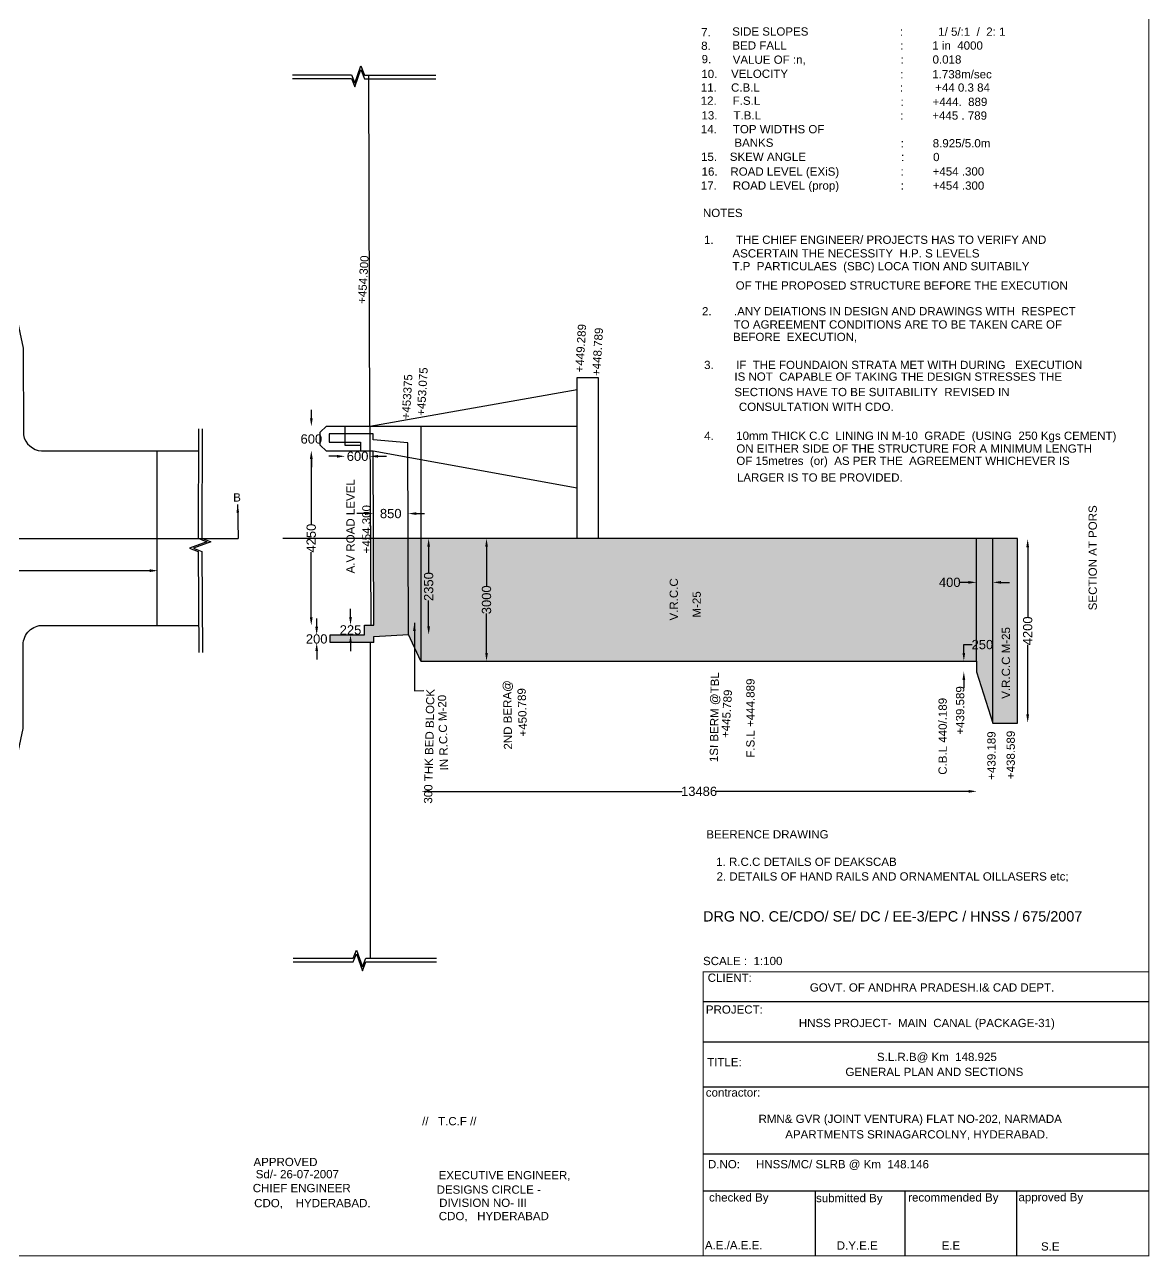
# Model space of a CAD drawing. Header units: inches. Extents: x 198236 to 295560, y -226728 to -166143.
# Drawn here: x 268279 to 295560, y -226728 to -196865 of the extents above; entities that cross this region are included whole.
import ezdxf

# ---------------------------------------------------------------- set-up
doc = ezdxf.new("R2010")
doc.units = ezdxf.units.IN
doc.header["$MEASUREMENT"] = 0
doc.styles.get("Standard").update_dxf_attribs({"font": 'arial.ttf'})
doc.dimstyles.new('ST100', dxfattribs={"dimtxt": 225, "dimasz": 200, "dimexe": 0, "dimexo": 300, "dimgap": 0.09, "dimtad": 0, "dimtih": 1, "dimtoh": 1, "dimdec": 0, "dimzin": 0, "dimdsep": 46, "dimtxsty": 'Standard', "dimcen": 0, "dimse1": 1, "dimse2": 1, "dimadec": 0, "dimazin": 0, "dimtfac": 1, "dimtdec": 0, "dimtofl": 0, "dimtmove": 0, "dimatfit": 3, "dimfxl": 2000, "dimtolj": 1, "dimtzin": 0, "dimarcsym": 0})

# ---------------------------------------------------------------- blocks, each defined once
blk = doc.blocks.new('*D103')
at = {"color": 0, "lineweight": -2, "transparency": 16777216}
for p, q in [((256707, -210104), (261823, -210104)), ((271312, -210104), (266196, -210104))]:
    blk.add_line(p, q, dxfattribs=at)
at = {"color": 0, "transparency": 16777216}
for points in [[(256707, -210070), (256707, -210137), (256507, -210104)], [(271312, -210070), (271312, -210137), (271512, -210104)]]:
    blk.add_solid(points, dxfattribs=at)
at = {"layer": 'Defpoints', "color": 0, "transparency": 16777216}
for p in [(256507, -210093), (271512, -210099), (271512, -210104)]:
    blk.add_point(p, dxfattribs=at)
at = {"color": 0, "transparency": 16777216, "insert": (264010, -210104), "char_height": 225, "attachment_point": 5}
blk.add_mtext('\\A1;STRAIGHT APPROACH 15000', dxfattribs=at)
blk = doc.blocks.new('*D109')
at = {"color": 0, "lineweight": -2, "transparency": 16777216}
for p, q in [((275363, -211465), (275363, -211265)), ((275363, -212054), (275363, -212254))]:
    blk.add_line(p, q, dxfattribs=at)
at = {"color": 0, "transparency": 16777216}
for points in [[(275330, -211465), (275396, -211465), (275363, -211665)], [(275330, -212054), (275396, -212054), (275363, -211854)]]:
    blk.add_solid(points, dxfattribs=at)
at = {"layer": 'Defpoints', "color": 0, "transparency": 16777216}
for p in [(275350, -211665), (275363, -211665), (275350, -211854)]:
    blk.add_point(p, dxfattribs=at)
at = {"color": 0, "transparency": 16777216, "insert": (275363, -211760), "char_height": 225, "attachment_point": 5}
blk.add_mtext('\\A1;200', dxfattribs=at)
blk = doc.blocks.new('*D110')
at = {"color": 0, "lineweight": -2, "transparency": 16777216}
for p, q in [((275231, -207398), (275231, -208975)), ((275231, -211231), (275231, -209655))]:
    blk.add_line(p, q, dxfattribs=at)
at = {"color": 0, "transparency": 16777216}
for points in [[(275198, -207398), (275265, -207398), (275231, -207198)], [(275198, -211231), (275265, -211231), (275231, -211431)]]:
    blk.add_solid(points, dxfattribs=at)
at = {"layer": 'Defpoints', "color": 0, "transparency": 16777216}
for p in [(275231, -207198), (275239, -207198), (275239, -211431)]:
    blk.add_point(p, dxfattribs=at)
at = {"color": 0, "transparency": 16777216, "insert": (275231, -209315), "char_height": 225, "attachment_point": 5, "rotation": 90}
blk.add_mtext('\\A1;4250', dxfattribs=at)
blk = doc.blocks.new('*D111')
at = {"color": 0, "lineweight": -2, "transparency": 16777216}
for p, q in [((275234, -206408), (275234, -206208)), ((275234, -207398), (275234, -207598))]:
    blk.add_line(p, q, dxfattribs=at)
at = {"color": 0, "transparency": 16777216}
for points in [[(275200, -206408), (275267, -206408), (275234, -206608)], [(275200, -207398), (275267, -207398), (275234, -207198)]]:
    blk.add_solid(points, dxfattribs=at)
at = {"layer": 'Defpoints', "color": 0, "transparency": 16777216}
for p in [(275231, -206608), (275234, -206608), (275231, -207198)]:
    blk.add_point(p, dxfattribs=at)
at = {"color": 0, "transparency": 16777216, "insert": (275234, -206912), "char_height": 225, "attachment_point": 5}
blk.add_mtext('\\A1;600', dxfattribs=at)
blk = doc.blocks.new('*D112')
at = {"color": 0, "lineweight": -2, "transparency": 16777216}
for p, q in [((275855, -207331), (275655, -207331)), ((276854, -207331), (277054, -207331))]:
    blk.add_line(p, q, dxfattribs=at)
at = {"color": 0, "transparency": 16777216}
for points in [[(275855, -207298), (275855, -207365), (276055, -207331)], [(276854, -207298), (276854, -207365), (276654, -207331)]]:
    blk.add_solid(points, dxfattribs=at)
at = {"layer": 'Defpoints', "color": 0, "transparency": 16777216}
for p in [(276055, -207331), (276055, -207347), (276654, -207347)]:
    blk.add_point(p, dxfattribs=at)
at = {"color": 0, "transparency": 16777216, "insert": (276355, -207331), "char_height": 225, "attachment_point": 5}
blk.add_mtext('\\A1;600', dxfattribs=at)
blk = doc.blocks.new('*D113')
at = {"color": 0, "lineweight": -2, "transparency": 16777216}
for p, q in [((276538, -208720), (276338, -208720)), ((277780, -208720), (277980, -208720))]:
    blk.add_line(p, q, dxfattribs=at)
at = {"color": 0, "transparency": 16777216}
for points in [[(276538, -208687), (276538, -208753), (276738, -208720)], [(277780, -208687), (277780, -208753), (277580, -208720)]]:
    blk.add_solid(points, dxfattribs=at)
at = {"layer": 'Defpoints', "color": 0, "transparency": 16777216}
for p in [(276738, -208720), (276738, -208727), (277580, -208722)]:
    blk.add_point(p, dxfattribs=at)
at = {"color": 0, "transparency": 16777216, "insert": (277159, -208720), "char_height": 225, "attachment_point": 5}
blk.add_mtext('\\A1;850', dxfattribs=at)
blk = doc.blocks.new('*D114')
at = {"color": 0, "lineweight": -2, "transparency": 16777216}
for p, q in [((278079, -209524), (278079, -210151)), ((278079, -211454), (278079, -210826))]:
    blk.add_line(p, q, dxfattribs=at)
at = {"color": 0, "transparency": 16777216}
for points in [[(278045, -209524), (278112, -209524), (278079, -209324)], [(278045, -211454), (278112, -211454), (278079, -211654)]]:
    blk.add_solid(points, dxfattribs=at)
at = {"layer": 'Defpoints', "color": 0, "transparency": 16777216}
for p in [(278064, -209324), (278064, -211654), (278079, -211654)]:
    blk.add_point(p, dxfattribs=at)
at = {"color": 0, "transparency": 16777216, "insert": (278079, -210489), "char_height": 225, "attachment_point": 5, "rotation": 90}
blk.add_mtext('\\A1;2350', dxfattribs=at)
blk = doc.blocks.new('*D115')
at = {"color": 0, "lineweight": -2, "transparency": 16777216}
for p, q in [((279483, -209524), (279483, -210475)), ((279483, -212097), (279483, -211146))]:
    blk.add_line(p, q, dxfattribs=at)
at = {"color": 0, "transparency": 16777216}
for points in [[(279450, -209524), (279516, -209524), (279483, -209324)], [(279450, -212097), (279516, -212097), (279483, -212297)]]:
    blk.add_solid(points, dxfattribs=at)
at = {"layer": 'Defpoints', "color": 0, "transparency": 16777216}
for p in [(279454, -209324), (279454, -212297), (279483, -212297)]:
    blk.add_point(p, dxfattribs=at)
at = {"color": 0, "transparency": 16777216, "insert": (279483, -210810), "char_height": 225, "attachment_point": 5, "rotation": 90}
blk.add_mtext('\\A1;3000', dxfattribs=at)
blk = doc.blocks.new('*D116')
at = {"color": 0, "lineweight": -2, "transparency": 16777216}
for p, q in [((276184, -211226), (276184, -211026)), ((276184, -211857), (276184, -212057))]:
    blk.add_line(p, q, dxfattribs=at)
at = {"color": 0, "transparency": 16777216}
for points in [[(276151, -211226), (276217, -211226), (276184, -211426)], [(276151, -211857), (276217, -211857), (276184, -211657)]]:
    blk.add_solid(points, dxfattribs=at)
at = {"layer": 'Defpoints', "color": 0, "transparency": 16777216}
for p in [(276184, -211426), (276200, -211426), (276200, -211657)]:
    blk.add_point(p, dxfattribs=at)
at = {"color": 0, "transparency": 16777216, "insert": (276184, -211541), "char_height": 225, "attachment_point": 5}
blk.add_mtext('\\A1;225', dxfattribs=at)
blk = doc.blocks.new('*D117')
at = {"color": 0, "lineweight": -2, "transparency": 16777216}
for p, q in [((278100, -215455), (284225, -215455)), ((291175, -215455), (285050, -215455))]:
    blk.add_line(p, q, dxfattribs=at)
at = {"color": 0, "transparency": 16777216}
for points in [[(278100, -215421), (278100, -215488), (277900, -215455)], [(291175, -215421), (291175, -215488), (291375, -215455)]]:
    blk.add_solid(points, dxfattribs=at)
at = {"layer": 'Defpoints', "color": 0, "transparency": 16777216}
for p in [(277900, -215437), (291375, -215437), (291375, -215455)]:
    blk.add_point(p, dxfattribs=at)
at = {"color": 0, "transparency": 16777216, "insert": (284638, -215455), "char_height": 225, "attachment_point": 5}
blk.add_mtext('\\A1;13486', dxfattribs=at)
blk = doc.blocks.new('*D118')
at = {"color": 0, "lineweight": -2, "transparency": 16777216}
for p, q in [((292609, -209536), (292609, -211223)), ((292609, -213590), (292609, -211903))]:
    blk.add_line(p, q, dxfattribs=at)
at = {"color": 0, "transparency": 16777216}
for points in [[(292575, -209536), (292642, -209536), (292609, -209336)], [(292575, -213590), (292642, -213590), (292609, -213790)]]:
    blk.add_solid(points, dxfattribs=at)
at = {"layer": 'Defpoints', "color": 0, "transparency": 16777216}
for p in [(292609, -209336), (292618, -209336), (292618, -213790)]:
    blk.add_point(p, dxfattribs=at)
at = {"color": 0, "transparency": 16777216, "insert": (292609, -211563), "char_height": 225, "attachment_point": 5, "rotation": 90}
blk.add_mtext('\\A1;4200', dxfattribs=at)
blk = doc.blocks.new('*D119')
at = {"color": 0, "lineweight": -2, "transparency": 16777216}
for p, q in [((291170, -210387), (290970, -210387)), ((291964, -210387), (292164, -210387))]:
    blk.add_line(p, q, dxfattribs=at)
at = {"color": 0, "transparency": 16777216}
for points in [[(291170, -210354), (291170, -210420), (291370, -210387)], [(291964, -210354), (291964, -210420), (291764, -210387)]]:
    blk.add_solid(points, dxfattribs=at)
at = {"layer": 'Defpoints', "color": 0, "transparency": 16777216}
for p in [(291370, -210387), (291764, -210387), (291764, -210387)]:
    blk.add_point(p, dxfattribs=at)
at = {"color": 0, "transparency": 16777216, "insert": (290718, -210387), "char_height": 225, "attachment_point": 5}
blk.add_mtext('\\A1;400', dxfattribs=at)
blk = doc.blocks.new('*D120')
at = {"color": 0, "lineweight": -2, "transparency": 16777216}
for p, q in [((291060, -212097), (291060, -211897)), ((291060, -211897), (291260, -211897)), ((291060, -212753), (291060, -212953))]:
    blk.add_line(p, q, dxfattribs=at)
at = {"color": 0, "transparency": 16777216}
for points in [[(291027, -212097), (291093, -212097), (291060, -212297)], [(291027, -212753), (291093, -212753), (291060, -212553)]]:
    blk.add_solid(points, dxfattribs=at)
at = {"layer": 'Defpoints', "color": 0, "transparency": 16777216}
for p in [(291060, -212297), (291267, -212297), (291267, -212553)]:
    blk.add_point(p, dxfattribs=at)
at = {"color": 0, "transparency": 16777216, "insert": (291510, -211897), "char_height": 225, "attachment_point": 5}
blk.add_mtext('\\A1;250', dxfattribs=at)

msp = doc.modelspace()

# ---------------------------------------------------------------- hatches: boundary and pattern name
h = msp.add_hatch()
h.set_pattern_fill('AR-CONC', color=256, scale=50, style=0)
h.set_pattern_definition([(50, (0, 0), (358.6301, -31.37607), [37.5, -412.5]), (355, (0, 0), (-69.37567, 376.09607), [30, -330]), (100.4514, (29.9, -2.6), (289.2547, 344.71977), [31.8701, -350.57106]), (46.1842, (0, 100), (533.6205, -82.7595), [56.25, -618.75]), (96.6356, (44.47, 93.1), (467.33135, 487.0589), [47.80514, -525.8565]), (351.1842, (0, 100), (467.331, 487.0593), [45, -495]), (21, (50, 75), (298.45353, -201.30945), [37.5, -412.5]), (326, (50, 75), (121.65767, 362.57502), [30, -330]), (71.4514, (74.87, 58.22), (420.1113, 161.26525), [31.8701, -350.57106]), (37.5, (0, 0), (6.079928, 166.446927), [0, -326, 0, -335, 0, -331.25]), (7.5, (0, 0), (131.53477, 197.20586), [0, -191, 0, -318.5, 0, -126.25]), (327.5, (-111.5, 0), (266.91122, -11.277436), [0, -125, 0, -390, 0, -517.5]), (317.5, (-161.5, 0), (291.59308, 50.05249), [0, -162.5, 0, -259, 0, -367.5])])
h.paths.add_polyline_path([(292364.1, -209324), (291764, -209324), (291764, -213798.6), (292364.1, -213798.6)])
h.paths.add_polyline_path([(291764, -209324), (291370.4, -209324), (291370.4, -212296.8), (291370.4, -212556.6), (291764, -213798.6)])
h.paths.add_polyline_path([(291370.4, -209324), (277887.6, -209324), (277887.6, -212296.8), (291370.4, -212296.8)])
h.paths.add_polyline_path([(277887.6, -209324), (277582.1, -209324), (277591, -211654.7), (277887.6, -212296.8)])
h.paths.add_polyline_path([(277582.1, -209324), (276741.2, -209324), (276751.4, -211423.5), (276523.1, -211423.5), (276523.1, -211657.2), (275692.6, -211657.2), (275692.6, -211848.7), (276746.9, -211848.7), (276746.9, -211699.3), (277591, -211654.7)])
h.paths.add_polyline_path([(292236.2, -213339.2), (292236.2, -211419.4), (291926, -211419.4), (291926, -213339.2)], flags=24)
h.paths.add_polyline_path([(284734.2, -211368.3), (284734.2, -210552), (284427.8, -210552), (284427.8, -211368.3)], flags=24)
h.paths.add_polyline_path([(284179.5, -211441.9), (284179.5, -210236.3), (283869.2, -210236.3), (283869.2, -211441.9)], flags=24)

# ---------------------------------------------------------------- linework, layer by layer
at = {"const_width": 25}
for points in [[(295547.9, -226715.7), (198248.9, -226715.7), (198248.9, -166155.5), (295547.9, -166155.5)], [(284736.4, -219828.3), (295547.9, -219828.3), (295547.9, -226715.7), (284736.4, -226715.7)]]:
    msp.add_lwpolyline(points, close=True, dxfattribs=at)
for points in [[(266905.4, -192738.7), (266932.1, -198595.1), (268246.9, -204710.4), (268249.1, -206813.5, 0.3359275), (268688.8, -207199.4), (272498.4, -207199.4)], [(266933.6, -224873.1), (266933.6, -220054.6), (268241, -213927.3), (268243.3, -211901.4, -0.4201279), (268726.5, -211429), (272509.8, -211429)]]:
    msp.add_lwpolyline(points, format="xyb")
for points in [[(274780.3, -198083.9), (276206.2, -198083.9), (276286.6, -198287.3), (276430, -197865.3), (276521.4, -198088.9), (278251.8, -198088.9)], [(274780.3, -198172), (276206.2, -198172), (276286.6, -198375.4), (276430, -197953.5), (276521.4, -198177.1), (278251.8, -198177.1)], [(276746.9, -211848.7), (275692.6, -211848.7), (275692.6, -211657.2), (276523.1, -211657.2), (276523.1, -211423.5), (276751.4, -211423.5), (276730.9, -207203.8), (275600, -207203.8), (275451, -207061.9), (275451, -206747.2), (275601.3, -206602.4), (276650.1, -206602.4), (276625.2, -198090.3)], [(276650.1, -206602.4), (281681.9, -206602.4), (281681.9, -205421.8), (282191.6, -205421.8), (282191.6, -209319.8), (281683.8, -209319.8), (281681.9, -206602.4)], [(276650.1, -206602.4), (281681.9, -205711.8)], [(276428.7, -207065.5), (276053.2, -207065.5), (276053.2, -206602.4)], [(276650.1, -206602.4), (276678, -211423.5)], [(277887.6, -206602.4), (277887.6, -212296.8), (277591, -211654.7)], [(272493.1, -206662.2), (272485, -209319.6), (272701.6, -209403.9), (272281.8, -209554.9), (272486, -209637.2), (272508, -212091.6)], [(272583, -206666.2), (272578.4, -209319.6), (272794.9, -209403.9), (272375.2, -209554.9), (272579.4, -209637.2), (272593.5, -212087.9)], [(276746.9, -211848.7), (276746.9, -211699.3), (277591, -211654.7), (277573.3, -207004.6), (276730.5, -206928.2), (276730.5, -206784.3), (275666.8, -206784.3), (275666.8, -206987), (276428.7, -206987), (276428.7, -207203.8)], [(271487.8, -207199.4), (271487.8, -211429)], [(281682.9, -208106.5), (276730.9, -207203.8)], [(202625.6, -209320.4), (273460.3, -209320.4)], [(277887.6, -212296.8), (291370.4, -212296.8), (291370.4, -212556.6), (291764, -213798.6), (292364.1, -213798.6), (292364.1, -209324), (274539.2, -209324)], [(291370.4, -212296.8), (291370.4, -209324)], [(291764, -213798.6), (291764, -209324)], [(276670.5, -219496.9), (276670.5, -211846.4)], [(274791.5, -219498), (276245, -219498), (276325.2, -219304), (276474.1, -219711.1), (276552.9, -219496.9), (278268.1, -219496.9)], [(274791.5, -219589.7), (276245, -219589.7), (276325.2, -219395.7), (276474.1, -219802.8), (276552.9, -219588.5), (278268.1, -219588.5)], [(284736.4, -220550.3), (295547.9, -220550.3)], [(284736.4, -221525.7), (295547.9, -221525.7)], [(284736.4, -222620.6), (295547.9, -222620.6)], [(284736.4, -224244.6), (295547.9, -224244.6)], [(284736.4, -225135.9), (295547.9, -225135.9)], [(287454.6, -225135.9), (287454.6, -226715.7)], [(289630.7, -225135.9), (289630.7, -226715.7)], [(292337, -225135.9), (292337, -226715.7)]]:
    msp.add_lwpolyline(points)

# ---------------------------------------------------------------- texts
for s, height, p in [('   7.', 200, (284456.3, -197149.3)), ('   SIDE SLOPES', 200, (285208.8, -197131.7)), ('    :           1/ 5/:1  /  2: 1', 200, (289196.9, -197135.1)), ('   8.', 200, (284455.9, -197477.4)), ('  BED FALL', 200, (285291.6, -197469.8)), ('    :         1 in  4000', 200, (289207.9, -197471.5)), ('   9.                        ', 200, (284466.8, -197800.5)), ('   VALUE OF :n,', 200, (285221.6, -197814.3)), ('    :         0.018', 200, (289215.1, -197810.5)), ('   10.', 200, (284459.5, -198160.4)), ('    VELOCITY', 200, (285103.7, -198155.3)), ('    :         1.738m/sec', 200, (289207.8, -198168.4)), ('   11. ', 200, (284448.5, -198488.1)), (' C.B.L', 200, (285336.2, -198490)), ('    :          +44 0.3 84', 200, (289200.6, -198490.4)), ('   12.     F.S.L', 200, (284444.9, -198808.7)), ('    :         +444.  889', 200, (289215.1, -198836.6)), ('   13.     T.B.L', 200, (284463.1, -199164.4)), ('    :         +445 . 789', 200, (289207.8, -199169.4)), ('   14.     TOP WIDTHS OF  ', 200, (284448.4, -199499.5)), ('   BANKS', 200, (285262.3, -199827.2)), ('    :         8.925/5.0m', 200, (289218.7, -199841.1)), ('   15.    SKEW ANGLE', 200, (284451.9, -200168.4)), ('     :         0', 200, (289150.3, -200173.8)), ('   16.    ROAD LEVEL (EXiS)     ', 200, (284466.5, -200527.8)), ('     :         +454 .300', 200, (289139.4, -200524.3)), ('   17.     ROAD LEVEL (prop)', 200, (284448.4, -200866.1)), ('    :         +454 .300 ', 200, (289218.8, -200866.9)), ('    NOTES', 200, (284421, -201530.4)), ('  1.       THE CHIEF ENGINEER/ PROJECTS HAS TO VERIFY AND', 200, (284601.7, -202179.9)), ('   ASCERTAIN THE NECESSITY  H.P. S LEVELS', 200, (285215.3, -202510.5)), ('   T.P  PARTICULAES  (SBC) LOCA TION AND SUITABILY', 200, (285215.3, -202821.6)), ('     OF THE PROPOSED STRUCTURE BEFORE THE EXECUTION', 200, (285137.4, -203288.4)), (' 2.       .ANY DEIATIONS IN DESIGN AND DRAWINGS WITH  RESPECT  ', 200, (284631.4, -203914.3)), ('TO AGREEMENT CONDITIONS ARE TO BE TAKEN CARE OF ', 200, (285477.8, -204233.4)), ('BEFORE  EXECUTION,', 200, (285461.9, -204536.5)), (' 3.       IF  THE FOUNDAION STRATA MET WITH DURING   EXECUTION', 200, (284682.4, -205215.4)), ('   IS NOT  CAPABLE OF TAKING THE DESIGN STRESSES THE', 200, (285261.8, -205499.2)), ('    SECTIONS HAVE TO BE SUITABILITY  REVISED IN', 200, (285183.9, -205872.6)), ('     CONSULTATION WITH CDO.', 200, (285215.1, -206230.4)), ('    4.       10mm THICK C.C  LINING IN M-10  GRADE  (USING  250 Kgs CEMENT)', 200, (284451.9, -206932.4)), ('    ON EITHER SIDE OF THE STRUCTURE FOR A MINIMUM LENGTH', 200, (285230.6, -207243.6)), ('    OF 15metres  (or)  AS PER THE  AGREEMENT WHICHEVER IS', 200, (285230.6, -207539.2)), ('     LARGER IS TO BE PROVIDED.', 200, (285168.3, -207943.6)), ('B', 200, (273338.1, -208427.2)), (' BEERENCE DRAWING', 200, (284736.1, -216595.7)), (' 1. R.C.C DETAILS OF DEAKSCAB        ', 200, (284975.9, -217261.2)), (' 2. DETAILS OF HAND RAILS AND ORNAMENTAL OILLASERS etc;', 200, (284984.8, -217616.1)), (' DRG NO. CE/CDO/ SE/ DC / EE-3/EPC / HNSS / 675/2007                 ', 250, (284637.5, -218609.5)), ('    SCALE :  1:100', 200, (284423.5, -219666.7)), ('    CLIENT:', 200, (284536.5, -220072.5)), ('   GOVT. OF ANDHRA PRADESH.I& CAD DEPT.', 200, (287091.6, -220308.5)), ('   PROJECT:', 200, (284570.1, -220843.5)), ('    HNSS PROJECT-  MAIN  CANAL (PACKAGE-31)', 200, (286747.8, -221169.9)), ('    S.L.R.B@ Km  148.925 ', 200, (288641.7, -221992.1)), ('     TITLE:', 200, (284447, -222117.3)), ('    GENERAL PLAN AND SECTIONS', 200, (287876.9, -222355)), ('     contractor:', 200, (284413.5, -222854.8)), ('  //   T.C.F //', 200, (277764.5, -223550.2)), ('   RMN& GVR (JOINT VENTURA) FLAT NO-202, NARMADA', 200, (285847.5, -223493.8)), ('   APARTMENTS SRINAGARCOLNY, HYDERABAD.', 200, (286494.9, -223869.8)), ('   APPROVED', 200, (273597.1, -224539.4)), ('       D.NO:     HNSS/MC/ SLRB @ Km  148.146', 200, (284310.9, -224593.2)), ('    Sd/- 26-07-2007', 200, (273574.2, -224834.9)), ('    EXECUTIVE ENGINEER,', 200, (278009.8, -224860)), ('      CHIEF ENGINEER', 200, (273347.1, -225171.9)), ('      DESIGNS CIRCLE -', 200, (277805.6, -225209.7)), ('       CDO,    HYDERABAD.', 200, (273303.3, -225536.2)), ('     DIVISION NO- III', 200, (277945.5, -225529)), ('    checked By', 200, (284568.5, -225399.3)), ('    submitted By', 200, (287164, -225414.4)), ('    recommended By', 200, (289399.9, -225399.3)), (' approved By', 200, (292307.9, -225391.8)), ('     CDO,   HYDERABAD', 200, (277936.9, -225850.9)), ('    A.E./A.E.E.', 200, (284468.8, -226557.4)), ('      D.Y.E.E', 200, (287512.2, -226564.9)), ('         E.E', 200, (289823.5, -226564.9)), ('      S.E', 200, (292466, -226587.5))]:
    msp.add_text(s, height=height).set_placement(p)
for s, rotation, p in [(' +454.300', 86.553, (276550.4, -203715.2)), (' +449.289', 86.553, (281826.1, -205379.3)), (' +448.789', 86.553, (282235.3, -205466.9)), (' +453375', 86.553, (277617.2, -206518)), (' +453.075', 86.553, (277982.6, -206430.4)), ('A.V ROAD LEVEL', 90, (276282.7, -210170.2)), ('+454.300', 90, (276668.4, -209685.2)), (' SECTION AT PORS', 90, (294285.5, -211141.5)), (' V.R.C.C', 90, (284124.3, -211390.2)), (' M-25', 90, (284679.7, -211317.2)), (' V.R.C.C M-25', 90, (292181.1, -213287.4)), ('1SI BERM @TBL', 89.31271, (285095, -214745.3)), ('2ND BERA@', 90.82907, (280104.6, -214439)), ('F.S.L +444.889', 89.98791, (285982.9, -214638.2)), (' +439.589', 90, (291069.2, -214155.2)), ('300 THK BED BLOCK', 88.75601, (278162.5, -215753.5)), ('IN R.C.C M-20', 91.6594, (278553.2, -214942.7)), ('+450.789', 91.86528, (280469.2, -214121)), (' +445.789', 86.553, (285365, -214241.9)), ('C.B.L 440/.189', 90, (290646, -215051.5)), (' +439.189', 90, (291829.2, -215250.1)), (' +438.589', 90, (292296.8, -215235.5))]:
    msp.add_text(s, height=200, rotation=rotation).set_placement(p)

# ---------------------------------------------------------------- dimensions: what is measured, and where the dimension line sits
for base, p1, p2, text, picture, middle in [((275233.7, -206607.7), (275231.4, -207198.2), (275231.4, -206607.7), '600', '*D111', (275233.7, -206911.6)), ((275363.2, -211665.4), (275349.8, -211854.2), (275349.8, -211665.4), '200', '*D109', (275363.2, -211759.8))]:
    dim = msp.add_linear_dim(base=base, p1=p1, p2=p2, angle=90, text=text, dimstyle='ST100')
    dim.commit()
    dim.dimension.update_dxf_attribs({"geometry": picture, "text_midpoint": middle, "dimtype": 160})
for base, p1, p2, text, picture, middle in [((275231.4, -207198.2), (275238.9, -211431.3), (275238.9, -207198.2), '4250', '*D110', (275231.4, -209314.8)), ((278078.8, -211653.7), (278064.4, -209324), (278064.4, -211653.7), '2350', '*D114', (278078.8, -210488.8)), ((279483, -212296.8), (279453.8, -209324), (279453.8, -212296.8), '3000', '*D115', (279483, -210810.4)), ((292608.7, -209335.9), (292618.2, -213790.4), (292618.2, -209335.9), '4200', '*D118', (292608.7, -211563.1)), ((291060, -212296.8), (291266.8, -212553.1), (291266.8, -212296.8), '250', '*D120', (291510.2, -211896.8))]:
    dim = msp.add_linear_dim(base=base, p1=p1, p2=p2, angle=90, text=text, dimstyle='ST100', override={"dimtih": 0})
    dim.commit()
    dim.dimension.update_dxf_attribs({"geometry": picture, "text_midpoint": middle})
for base, p1, p2, text, picture, middle in [((276054.9, -207331.3), (276654.4, -207347.2), (276054.9, -207347.2), '600', '*D112', (276354.6, -207331.3)), ((276738.3, -208719.9), (277579.8, -208722.4), (276738.3, -208726.5), '850', '*D113', (277159.1, -208719.9)), ((291374.9, -215454.5), (277900.3, -215437.1), (291374.9, -215437.1), '13486', '*D117', (284637.6, -215454.5))]:
    dim = msp.add_linear_dim(base=base, p1=p1, p2=p2, text=text, dimstyle='ST100', override={"dimtih": 0})
    dim.commit()
    dim.dimension.update_dxf_attribs({"geometry": picture, "text_midpoint": middle})
dim = msp.add_linear_dim(base=(271512.3, -210103.6), p1=(256507, -210092.7), p2=(271512.3, -210099.2), text='STRAIGHT APPROACH 15000', dimstyle='ST100')
dim.commit()
dim.dimension.update_dxf_attribs({"geometry": '*D103', "text_midpoint": (264009.7, -210103.6)})
dim = msp.add_linear_dim(base=(291764, -210386.8), p1=(291370.4, -210386.8), p2=(291764, -210386.8), text='400', dimstyle='ST100', override={"dimtih": 0})
dim.commit()
dim.dimension.update_dxf_attribs({"geometry": '*D119', "text_midpoint": (290717.6, -210386.8), "dimtype": 160})
dim = msp.add_linear_dim(base=(276184.1, -211425.6), p1=(276199.9, -211657.2), p2=(276199.9, -211425.6), angle=90, text='225', dimstyle='ST100')
dim.commit()
dim.dimension.update_dxf_attribs({"geometry": '*D116', "text_midpoint": (276184.1, -211541.4)})

# ---------------------------------------------------------------- leaders
for points in [[(273445.7, -208496.9), (273460.3, -209320.4)], [(277734, -211364.9), (277732.8, -213015.1), (277964.9, -213011.8)]]:
    msp.add_leader(points, dimstyle='ST100', override={"dimgap": 0.09, "dimtad": 0})

doc.saveas('drawing.dxf')
